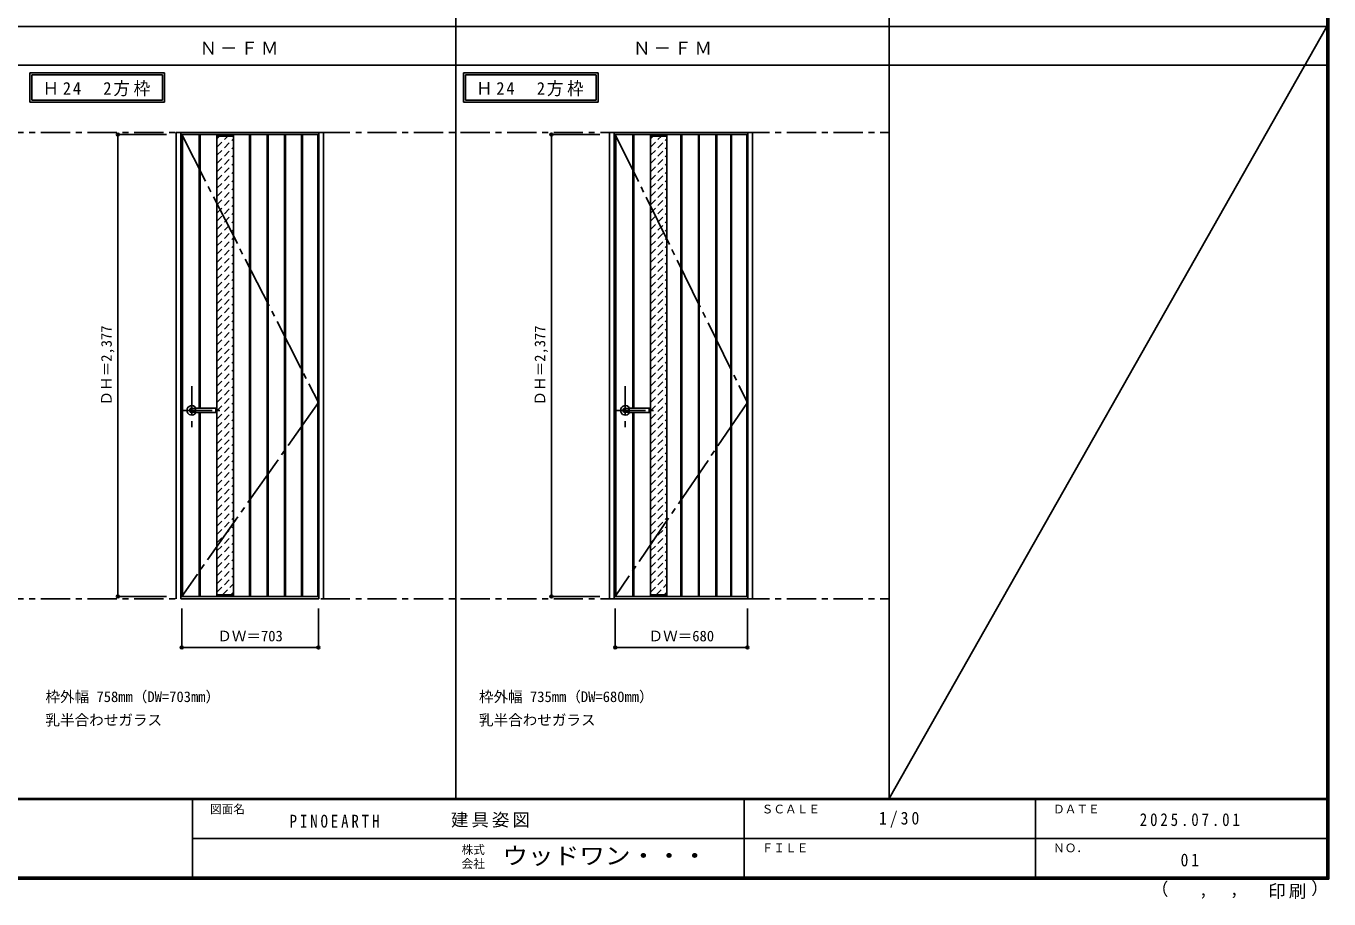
# Model space of a CAD drawing. Units: millimetres, scale not verified. Extents: x -6000 to 5700, y -4307 to 4260.
# Drawn here: x -1007 to 5700, y -4307 to 186 of the extents above; entities that cross this region are included whole.
import ezdxf
from ezdxf.enums import TextEntityAlignment as Align

# ---------------------------------------------------------------- set-up
doc = ezdxf.new("R2010")
doc.units = ezdxf.units.MM
doc.header["$LTSCALE"] = 30
doc.header["$PDMODE"] = 32
doc.header["$PDSIZE"] = 15
for name, pattern in [('CHAIN1', [8, 5, -1, 1, -1]), ('CHAIN2', [12, 9, -1, 1, -1]), ('DASHED1', [1.8, 1.2, -0.6])]:
    doc.linetypes.add(name, pattern=pattern)
for name, color, linetype in [('0-1_通り芯', 4, 'CHAIN1'), ('0-2_扉', 3, 'Continuous'), ('0-3_仕上げ', 3, 'Continuous'), ('0-4_枠', 3, 'Continuous'), ('0-5_レバー', 3, 'Continuous'), ('0-7_', 7, 'CHAIN2'), ('0-A_文字', 7, 'Continuous'), ('0-B_寸法', 7, 'Continuous'), ('0-C_ハッチ', 4, 'DASHED1'), ('F-1_枠', 6, 'Continuous'), ('F-A_文字', 7, 'Continuous')]:
    doc.layers.add(name, color=color, linetype=linetype)
doc.styles.add('ＭＳ ゴシック', font='')
doc.styles.get('ＭＳ ゴシック').set_extended_font_data('MS Gothic')

msp = doc.modelspace()

# ---------------------------------------------------------------- linework, layer by layer
at = {"layer": '0-1_通り芯', "color": 7}
for p, q in [((-5490, -362.5), (3436.4, -362.5)), ((-5490, -2762.5), (3436.4, -2762.5))]:
    msp.add_line(p, q, dxfattribs=at)
at = {"layer": '0-1_通り芯'}
for p, q in [((-154.2, -1668), (-154.2, -1878)), ((2077.4, -1668), (2077.4, -1878)), ((-199.2, -1792), (-9.2, -1792)), ((2032.4, -1792), (2222.4, -1792))]:
    msp.add_line(p, q, dxfattribs=at)
at = {"layer": '0-2_扉'}
for p, q in [((-205.2, -372.5), (497.8, -372.5)), ((-205.2, -2749.5), (-205.2, -372.5)), ((497.8, -2749.5), (497.8, -372.5)), ((2026.4, -372.5), (2706.4, -372.5)), ((2026.4, -2749.5), (2026.4, -372.5)), ((2706.4, -2749.5), (2706.4, -372.5)), ((-205.2, -2749.5), (497.8, -2749.5)), ((2026.4, -2749.5), (2706.4, -2749.5))]:
    msp.add_line(p, q, dxfattribs=at)
at = {"layer": '0-3_仕上げ'}
for p, q in [((-202.2, -2749.5), (-202.2, -372.5)), ((-115.2, -1780.5), (-115.2, -372.5)), ((-110.2, -1780.5), (-110.2, -372.5)), ((143.8, -2749.5), (143.8, -372.5)), ((148.8, -2749.5), (148.8, -372.5)), ((233.8, -2749.5), (233.8, -372.5)), ((238.8, -2749.5), (238.8, -372.5)), ((323.8, -2749.5), (323.8, -372.5)), ((328.8, -2749.5), (328.8, -372.5)), ((411.8, -2749.5), (411.8, -372.5)), ((416.8, -2749.5), (416.8, -372.5)), ((494.8, -2749.5), (494.8, -372.5)), ((2029.4, -2749.5), (2029.4, -372.5)), ((2116.4, -1780.5), (2116.4, -372.5)), ((2121.4, -1780.5), (2121.4, -372.5)), ((2363.9, -2749.5), (2363.9, -372.5)), ((2368.9, -2749.5), (2368.9, -372.5)), ((2453.9, -2749.5), (2453.9, -372.5)), ((2458.9, -2749.5), (2458.9, -372.5)), ((2543.9, -2749.5), (2543.9, -372.5)), ((2548.9, -2749.5), (2548.9, -372.5)), ((2620.4, -2749.5), (2620.4, -372.5)), ((2625.4, -2749.5), (2625.4, -372.5)), ((2703.4, -2749.5), (2703.4, -372.5)), ((-115.2, -2749.5), (-115.2, -1803.5)), ((-110.2, -2749.5), (-110.2, -1803.5)), ((2116.4, -2749.5), (2116.4, -1803.5)), ((2121.4, -2749.5), (2121.4, -1803.5))]:
    msp.add_line(p, q, dxfattribs=at)
at = {"layer": '0-3_仕上げ', "color": 7}
for p, q in [((-24.2, -2749.5), (-24.2, -372.5)), ((-24.2, -380.5), (60.8, -380.5)), ((60.8, -2749.5), (60.8, -372.5)), ((2207.4, -2749.5), (2207.4, -372.5)), ((2207.4, -380.5), (2292.4, -380.5)), ((2292.4, -2749.5), (2292.4, -372.5)), ((-24.2, -2741.5), (60.8, -2741.5)), ((2207.4, -2741.5), (2292.4, -2741.5))]:
    msp.add_line(p, q, dxfattribs=at)
at = {"layer": '0-4_枠'}
for p, q in [((-234.2, -362.5), (523.8, -362.5)), ((-234.2, -2762.5), (-234.2, -362.5)), ((-210.2, -2762.5), (-210.2, -362.5)), ((499.8, -2762.5), (499.8, -362.5)), ((523.8, -2762.5), (523.8, -362.5)), ((1997.4, -362.5), (2732.4, -362.5)), ((1997.4, -2762.5), (1997.4, -362.5)), ((2021.4, -2762.5), (2021.4, -362.5)), ((2708.4, -2762.5), (2708.4, -362.5)), ((2732.4, -2762.5), (2732.4, -362.5)), ((-210.2, -2762.5), (499.8, -2762.5)), ((2021.4, -2762.5), (2708.4, -2762.5))]:
    msp.add_line(p, q, dxfattribs=at)
at = {"layer": '0-5_レバー'}
for p, q in [((-154.2, -1782.5), (-135.2, -1782.5)), ((-154.2, -1801.5), (-135.2, -1801.5)), ((-135.2, -1781.5), (-134.2, -1780.5)), ((-135.2, -1802.5), (-135.2, -1781.5)), ((-135.2, -1802.5), (-134.2, -1803.5)), ((-134.2, -1780.5), (-30.2, -1780.5)), ((-30.2, -1803.5), (-134.2, -1803.5)), ((-29.2, -1781.5), (-30.2, -1780.5)), ((-29.2, -1802.5), (-30.2, -1803.5)), ((-29.2, -1802.5), (-29.2, -1781.5)), ((2077.4, -1782.5), (2096.4, -1782.5)), ((2077.4, -1801.5), (2096.4, -1801.5)), ((2096.4, -1781.5), (2097.4, -1780.5)), ((2096.4, -1802.5), (2096.4, -1781.5)), ((2096.4, -1802.5), (2097.4, -1803.5)), ((2097.4, -1780.5), (2201.4, -1780.5)), ((2201.4, -1803.5), (2097.4, -1803.5)), ((2202.4, -1781.5), (2201.4, -1780.5)), ((2202.4, -1802.5), (2201.4, -1803.5)), ((2202.4, -1802.5), (2202.4, -1781.5))]:
    msp.add_line(p, q, dxfattribs=at)
at = {"layer": '0-5_レバー', "color": 4}
for p, q in [((-134.2, -1803.5), (-134.2, -1780.5)), ((-30.2, -1780.5), (-30.2, -1803.5)), ((2097.4, -1803.5), (2097.4, -1780.5)), ((2201.4, -1780.5), (2201.4, -1803.5))]:
    msp.add_line(p, q, dxfattribs=at)
for centre, radius, start, end in [((-154.2, -1792), 24.55, 27.93255, 332.06745), ((-154.2, -1792), 11, 59.72736, 300.27264), ((2077.4, -1792), 24.55, 27.93255, 332.06745), ((2077.4, -1792), 11, 59.72736, 300.27264)]:
    msp.add_arc(centre, radius, start, end, dxfattribs=at)
at = {"layer": '0-5_レバー'}
for centre in [(-154.2, -1792), (2077.4, -1792)]:
    msp.add_arc(centre, 9.5, 90, 270, dxfattribs=at)
at = {"layer": '0-7_'}
for p, q in [((-205.2, -372.5), (497.8, -1752)), ((2026.4, -372.5), (2706.4, -1752)), ((497.8, -1752), (-205.2, -2749.5)), ((2706.4, -1752), (2026.4, -2749.5))]:
    msp.add_line(p, q, dxfattribs=at)
at = {"layer": '0-A_文字'}
for p, q in [((-986.8, -55.5), (-986.8, -205.5)), ((-976.8, -65.5), (-976.8, -195.5)), ((-976.8, -65.5), (-304.18, -65.5)), ((-304.18, -65.5), (-304.18, -195.5)), ((1244.8, -55.5), (1244.8, -205.5)), ((1254.8, -65.5), (1254.8, -195.5)), ((1254.8, -65.5), (1927.42, -65.5)), ((1927.42, -65.5), (1927.42, -195.5)), ((-976.8, -195.5), (-304.18, -195.5)), ((1254.8, -195.5), (1927.42, -195.5)), ((-986.8, -205.5), (-294.18, -205.5)), ((1244.8, -205.5), (1937.42, -205.5))]:
    msp.add_line(p, q, dxfattribs=at)
for points in [[(-986.8, -55.5), (-294.18, -55.5), (-294.18, -205.5)], [(1244.8, -55.5), (1937.42, -55.5), (1937.42, -205.5)]]:
    msp.add_lwpolyline(points, dxfattribs=at)
at = {"layer": '0-B_寸法', "color": 4}
for p, q in [((-534.2, -372.5), (-284.2, -372.5)), ((-534.2, -372.5), (-534.2, -2749.5)), ((1697.4, -372.5), (1947.4, -372.5)), ((1697.4, -372.5), (1697.4, -2749.5)), ((-534.2, -2749.5), (-284.2, -2749.5)), ((1697.4, -2749.5), (1947.4, -2749.5)), ((-205.2, -3012.5), (-205.2, -2812.5)), ((497.8, -3012.5), (497.8, -2812.5)), ((2026.4, -3012.5), (2026.4, -2812.5)), ((2706.4, -3012.5), (2706.4, -2812.5)), ((-205.2, -3012.5), (497.8, -3012.5)), ((2026.4, -3012.5), (2706.4, -3012.5))]:
    msp.add_line(p, q, dxfattribs=at)
at = {"layer": '0-B_寸法'}
for p in [(-534.2, -372.5), (1697.4, -372.5), (-534.2, -2749.5), (1697.4, -2749.5), (-205.2, -3012.5), (497.8, -3012.5), (2026.4, -3012.5), (2706.4, -3012.5)]:
    msp.add_point(p, dxfattribs=at)
at = {"layer": '0-C_ハッチ'}
for p, q in [((-24.2, -394.43), (-10.27, -380.5)), ((-24.2, -436.86), (32.16, -380.5)), ((-24.2, -479.28), (60.8, -394.28)), ((2207.4, -394.43), (2221.33, -380.5)), ((2207.4, -436.86), (2263.76, -380.5)), ((2207.4, -479.28), (2292.4, -394.28)), ((-24.2, -521.71), (60.8, -436.71)), ((2207.4, -521.71), (2292.4, -436.71)), ((-24.2, -564.13), (60.8, -479.13)), ((-24.2, -606.56), (60.8, -521.56)), ((2207.4, -564.13), (2292.4, -479.13)), ((2207.4, -606.56), (2292.4, -521.56)), ((-24.2, -648.99), (60.8, -563.99)), ((2207.4, -648.99), (2292.4, -563.99)), ((-24.2, -691.41), (60.8, -606.41)), ((-24.2, -733.84), (60.8, -648.84)), ((2207.4, -691.41), (2292.4, -606.41)), ((2207.4, -733.84), (2292.4, -648.84)), ((-24.2, -776.27), (60.8, -691.27)), ((-24.2, -818.69), (60.8, -733.69)), ((2207.4, -776.27), (2292.4, -691.27)), ((2207.4, -818.69), (2292.4, -733.69)), ((-24.2, -861.12), (60.8, -776.12)), ((2207.4, -861.12), (2292.4, -776.12)), ((-24.2, -903.55), (60.8, -818.55)), ((-24.2, -945.97), (60.8, -860.97)), ((2207.4, -903.55), (2292.4, -818.55)), ((2207.4, -945.97), (2292.4, -860.97)), ((-24.2, -988.4), (60.8, -903.4)), ((2207.4, -988.4), (2292.4, -903.4)), ((-24.2, -1030.82), (60.8, -945.82)), ((-24.2, -1073.25), (60.8, -988.25)), ((2207.4, -1030.82), (2292.4, -945.82)), ((2207.4, -1073.25), (2292.4, -988.25)), ((-24.2, -1115.68), (60.8, -1030.68)), ((2207.4, -1115.68), (2292.4, -1030.68)), ((-24.2, -1158.1), (60.8, -1073.1)), ((-24.2, -1200.53), (60.8, -1115.53)), ((2207.4, -1158.1), (2292.4, -1073.1)), ((2207.4, -1200.53), (2292.4, -1115.53)), ((-24.2, -1242.96), (60.8, -1157.96)), ((-24.2, -1285.38), (60.8, -1200.38)), ((2207.4, -1242.96), (2292.4, -1157.96)), ((2207.4, -1285.38), (2292.4, -1200.38)), ((-24.2, -1327.81), (60.8, -1242.81)), ((2207.4, -1327.81), (2292.4, -1242.81)), ((-24.2, -1370.24), (60.8, -1285.24)), ((-24.2, -1412.66), (60.8, -1327.66)), ((2207.4, -1370.24), (2292.4, -1285.24)), ((2207.4, -1412.66), (2292.4, -1327.66)), ((-24.2, -1455.09), (60.8, -1370.09)), ((2207.4, -1455.09), (2292.4, -1370.09)), ((-24.2, -1497.52), (60.8, -1412.52)), ((-24.2, -1539.94), (60.8, -1454.94)), ((2207.4, -1497.52), (2292.4, -1412.52)), ((2207.4, -1539.94), (2292.4, -1454.94)), ((-24.2, -1582.37), (60.8, -1497.37)), ((-24.2, -1624.79), (60.8, -1539.79)), ((2207.4, -1582.37), (2292.4, -1497.37)), ((2207.4, -1624.79), (2292.4, -1539.79)), ((-24.2, -1667.22), (60.8, -1582.22)), ((2207.4, -1667.22), (2292.4, -1582.22)), ((-24.2, -1709.65), (60.8, -1624.65)), ((-24.2, -1752.07), (60.8, -1667.07)), ((2207.4, -1709.65), (2292.4, -1624.65)), ((2207.4, -1752.07), (2292.4, -1667.07)), ((-24.2, -1794.5), (60.8, -1709.5)), ((2207.4, -1794.5), (2292.4, -1709.5)), ((-24.2, -1836.93), (60.8, -1751.93)), ((-24.2, -1879.35), (60.8, -1794.35)), ((2207.4, -1836.93), (2292.4, -1751.93)), ((2207.4, -1879.35), (2292.4, -1794.35)), ((-24.2, -1921.78), (60.8, -1836.78)), ((2207.4, -1921.78), (2292.4, -1836.78)), ((-24.2, -1964.21), (60.8, -1879.21)), ((-24.2, -2006.63), (60.8, -1921.63)), ((2207.4, -1964.21), (2292.4, -1879.21)), ((2207.4, -2006.63), (2292.4, -1921.63)), ((-24.2, -2049.06), (60.8, -1964.06)), ((-24.2, -2091.48), (60.8, -2006.48)), ((2207.4, -2049.06), (2292.4, -1964.06)), ((2207.4, -2091.48), (2292.4, -2006.48)), ((-24.2, -2133.91), (60.8, -2048.91)), ((2207.4, -2133.91), (2292.4, -2048.91)), ((-24.2, -2176.34), (60.8, -2091.34)), ((-24.2, -2218.76), (60.8, -2133.76)), ((2207.4, -2176.34), (2292.4, -2091.34)), ((2207.4, -2218.76), (2292.4, -2133.76)), ((-24.2, -2261.19), (60.8, -2176.19)), ((2207.4, -2261.19), (2292.4, -2176.19)), ((-24.2, -2303.62), (60.8, -2218.62)), ((-24.2, -2346.04), (60.8, -2261.04)), ((2207.4, -2303.62), (2292.4, -2218.62)), ((2207.4, -2346.04), (2292.4, -2261.04)), ((-24.2, -2388.47), (60.8, -2303.47)), ((-24.2, -2430.9), (60.8, -2345.9)), ((2207.4, -2388.47), (2292.4, -2303.47)), ((2207.4, -2430.9), (2292.4, -2345.9)), ((-24.2, -2473.32), (60.8, -2388.32)), ((2207.4, -2473.32), (2292.4, -2388.32)), ((-24.2, -2515.75), (60.8, -2430.75)), ((-24.2, -2558.18), (60.8, -2473.18)), ((2207.4, -2515.75), (2292.4, -2430.75)), ((2207.4, -2558.18), (2292.4, -2473.18)), ((-24.2, -2600.6), (60.8, -2515.6)), ((2207.4, -2600.6), (2292.4, -2515.6)), ((-24.2, -2643.03), (60.8, -2558.03)), ((-24.2, -2685.45), (60.8, -2600.45)), ((2207.4, -2643.03), (2292.4, -2558.03)), ((2207.4, -2685.45), (2292.4, -2600.45)), ((-24.2, -2727.88), (60.8, -2642.88)), ((2207.4, -2727.88), (2292.4, -2642.88)), ((4.61, -2741.5), (60.8, -2685.31)), ((47.03, -2741.5), (60.8, -2727.73)), ((2236.21, -2741.5), (2292.4, -2685.31)), ((2278.63, -2741.5), (2292.4, -2727.73))]:
    msp.add_line(p, q, dxfattribs=at)
at = {"layer": 'F-1_枠'}
for p, q in [((1204.8, 4175), (1204.8, -3790)), ((3436.4, 4175), (3436.4, -3790)), ((5690, 4175), (5690, -4205)), ((5695, 4175), (5695, -4205)), ((5700, 4175), (5700, -4205)), ((-6000, 184.5), (5700, 184.5)), ((-6000, -15.5), (5700, -15.5)), ((5700, -3790), (-6000, -3790)), ((5700, -3795), (-6000, -3795)), ((-150, -3795), (-150, -4195)), ((2690, -3795), (2690, -4195)), ((4190, -3795), (4190, -4195)), ((-150, -3995), (5690, -3995.01)), ((5700, -4195), (-6000, -4195)), ((5700, -4200), (-6000, -4200)), ((5700, -4205), (-6000, -4205))]:
    msp.add_line(p, q, dxfattribs=at)
at = {"layer": 'F-A_文字'}
msp.add_line((5690, 184.5), (3436.4, -3790), dxfattribs=at)

# ---------------------------------------------------------------- texts
at = {"layer": '0-A_文字', "style": 'ＭＳ ゴシック'}
for s, p in [('枠外幅 758mm（DW=703mm）', (-906.8, -3310)), ('枠外幅 735mm（DW=680mm）', (1324.8, -3310)), ('乳半合わせガラス', (-906.8, -3430)), ('乳半合わせガラス', (1324.8, -3430))]:
    msp.add_text(s, height=54.99, dxfattribs=at).set_placement(p, align=Align.BOTTOM_LEFT)
at = {"layer": '0-A_文字', "char_height": 65.98, "attachment_point": 7, "style": 'ＭＳ ゴシック'}
for s, insert in [('\\T1.17;Ｎ－ＦＭ', (-113.5, 39.5)), ('\\T1.17;Ｎ－ＦＭ', (2118.1, 39.5)), ('\\T1.22;\\W0.95;Ｈ24\u30002方枠', (-922.14, -175.5)), ('\\T1.22;\\W0.95;Ｈ24\u30002方枠', (1309.46, -175.5))]:
    msp.add_mtext(s, dxfattribs=dict(at, insert=insert))
at = {"layer": '0-B_寸法', "style": 'ＭＳ ゴシック'}
for p in [(-549.2, -1767.25), (1682.4, -1767.25)]:
    msp.add_text('ＤＨ＝2,377', height=54.99, rotation=90, dxfattribs=at).set_placement(p, align=Align.BOTTOM_LEFT)
for s, p in [('ＤＷ＝703', (-22.45, -2997.5)), ('ＤＷ＝680', (2197.65, -2997.5))]:
    msp.add_text(s, height=54.99, dxfattribs=at).set_placement(p, align=Align.BOTTOM_LEFT)
at = {"layer": 'F-A_文字', "style": 'ＭＳ ゴシック'}
for s, height, p in [('図面名', 43.99, (-60, -3880)), ('ＳＣＡＬＥ', 43.99, (2780, -3880)), ('ＤＡＴＥ', 43.99, (4280, -3880)), ('ＦＩＬＥ', 43.99, (2780, -4080)), ('ＮＯ．', 43.99, (4280, -4080)), ('株式', 43.99, (1235, -4089)), ('会社', 43.99, (1235, -4161)), ('（', 65.98, (4784.03, -4308.31)), ('）', 65.98, (5608.4, -4304.13)), (',', 65.98, (5031.28, -4308.31)), (',', 65.98, (5190.2, -4305.53))]:
    msp.add_text(s, height=height, dxfattribs=at).set_placement(p, align=Align.BOTTOM_LEFT)
at = {"layer": 'F-A_文字', "style": 'ＭＳ ゴシック', "width": 1.1}
msp.add_text('ウッドワン・・・', height=87.98, dxfattribs=at).set_placement((1445, -4155), align=Align.BOTTOM_LEFT)
at = {"layer": 'F-A_文字', "char_height": 65.98, "attachment_point": 7, "style": 'ＭＳ ゴシック'}
for s, insert in [('\\T1.39;\\W0.85;PINOEARTH', (350, -3940.79)), ('\\T1.17;建具姿図', (1180.42, -3940)), ('\\T1.38;\\W0.9;1/30', (3383.75, -3940)), ('\\T1.39;\\W0.85;2025.07.01', (4726.25, -3932.5)), ('\\T1.36;\\W0.9;01', (4936.25, -4140)), ('\\T1.17;印刷', (5388.15, -4306.92))]:
    msp.add_mtext(s, dxfattribs=dict(at, insert=insert))

doc.saveas('drawing.dxf')
